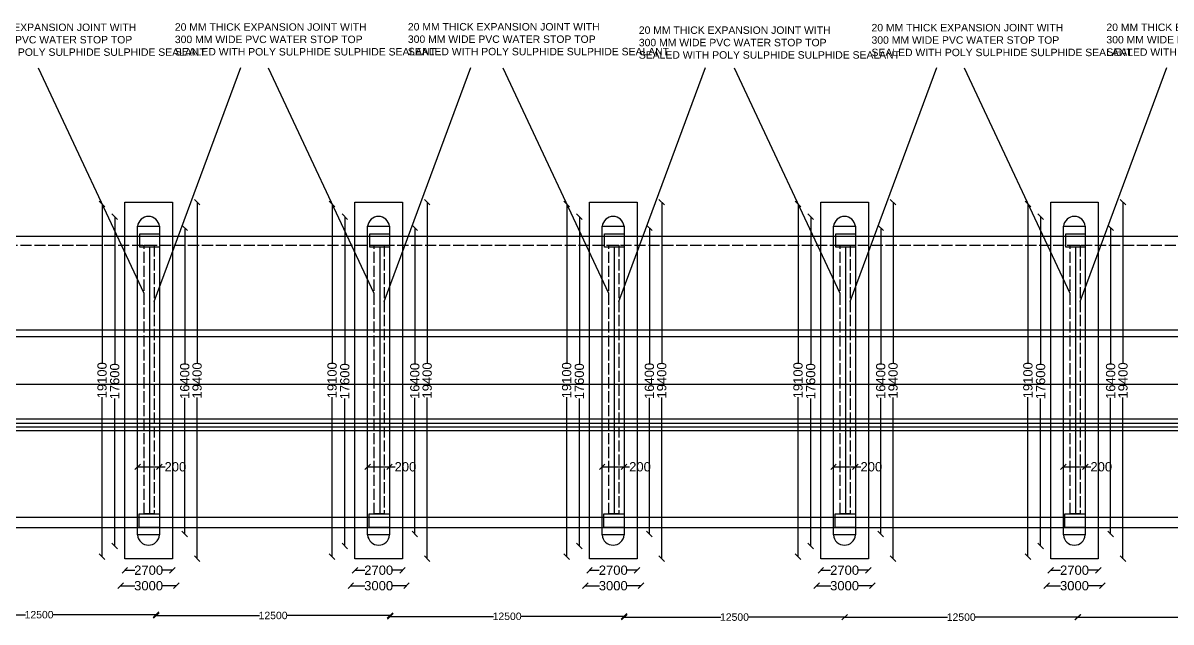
# Model space of a CAD drawing. Header units: millimetres. Extents: x -112454 to 301508, y -143387 to 43222.
# Drawn here: x 1578 to 63281, y -79546 to -47317 of the extents above; entities that cross this region are included whole.
import ezdxf

# ---------------------------------------------------------------- set-up
doc = ezdxf.new("R2010")
doc.units = ezdxf.units.MM
doc.header["$MEASUREMENT"] = 0
doc.linetypes.add('ACAD_ISO02W100', pattern=[15, 12, -3])
for name, color, linetype in [('DIMENSION', 7, 'Continuous'), ('DRAWING', 7, 'Continuous'), ('TEXT', 7, 'Continuous')]:
    doc.layers.add(name, color=color, linetype=linetype)
doc.styles.get("Standard").update_dxf_attribs({"font": 'arial.ttf', "height": 500})
doc.dimstyles.get("Standard").update_dxf_attribs({"dimtxt": 500, "dimasz": 300, "dimexe": 0.18, "dimexo": 0.0625, "dimgap": 0.09, "dimtad": 0, "dimdec": 0, "dimzin": 0, "dimdsep": 46, "dimtxsty": 'Standard', "dimblk": 'OBLIQUE', "dimcen": 0.09, "dimse1": 1, "dimse2": 1, "dimadec": 0, "dimazin": 0, "dimtfac": 1, "dimtdec": 0, "dimtofl": 0, "dimtmove": 0, "dimatfit": 3, "dimfxl": 0, "dimtolj": 1, "dimtzin": 0, "dimarcsym": 0})

# ---------------------------------------------------------------- blocks, each defined once
blk = doc.blocks.new('_Oblique')
at = {"color": 0, "linetype": 'ByBlock', "lineweight": -2}
blk.add_line((-0.5, -0.5), (0.5, 0.5), dxfattribs=at)
blk = doc.blocks.new('*D33')
at = {"layer": 'Defpoints', "color": 0, "transparency": 16777216}
for p in [(5830, -57055), (5835, -57055), (5734, -76023)]:
    blk.add_point(p, dxfattribs=at)
at = {"layer": 'DIMENSION', "color": 0, "lineweight": -2, "transparency": 16777216}
for p, q in [((5830, -57055), (5830, -65623)), ((5830, -76023), (5830, -67456))]:
    blk.add_line(p, q, dxfattribs=at)
at = {"layer": 'DIMENSION', "color": 0, "lineweight": -2, "transparency": 16777216, "xscale": 300, "yscale": 300, "zscale": 300}
for p, rotation in [((5830, -57055), 90), ((5830, -76023), 270)]:
    blk.add_blockref('_Oblique', p, dxfattribs=dict(at, rotation=rotation))
at = {"layer": 'DIMENSION', "color": 0, "transparency": 16777216, "insert": (5830, -66539), "char_height": 500, "attachment_point": 5, "rotation": 90}
blk.add_mtext('\\A1;19100', dxfattribs=at)
blk = doc.blocks.new('*D34')
at = {"layer": 'Defpoints', "color": 0, "transparency": 16777216}
for p in [(6511, -57739), (7054, -57739), (7054, -75452)]:
    blk.add_point(p, dxfattribs=at)
at = {"layer": 'DIMENSION', "color": 0, "lineweight": -2, "transparency": 16777216}
for p, q in [((6511, -57739), (6511, -65679)), ((6511, -75452), (6511, -67512))]:
    blk.add_line(p, q, dxfattribs=at)
at = {"layer": 'DIMENSION', "color": 0, "lineweight": -2, "transparency": 16777216, "xscale": 300, "yscale": 300, "zscale": 300}
for p, rotation in [((6511, -57739), 90), ((6511, -75452), 270)]:
    blk.add_blockref('_Oblique', p, dxfattribs=dict(at, rotation=rotation))
at = {"layer": 'DIMENSION', "color": 0, "transparency": 16777216, "insert": (6511, -66596), "char_height": 500, "attachment_point": 5, "rotation": 90}
blk.add_mtext('\\A1;17600', dxfattribs=at)
blk = doc.blocks.new('*D35')
at = {"layer": 'Defpoints', "color": 0, "transparency": 16777216}
for p in [(10095, -58341), (10095, -74809), (10275, -74809)]:
    blk.add_point(p, dxfattribs=at)
at = {"layer": 'DIMENSION', "color": 0, "lineweight": -2, "transparency": 16777216}
for p, q in [((10275, -58341), (10275, -65659)), ((10275, -74809), (10275, -67492))]:
    blk.add_line(p, q, dxfattribs=at)
at = {"layer": 'DIMENSION', "color": 0, "lineweight": -2, "transparency": 16777216, "xscale": 300, "yscale": 300, "zscale": 300}
for p, rotation in [((10275, -58341), 90), ((10275, -74809), 270)]:
    blk.add_blockref('_Oblique', p, dxfattribs=dict(at, rotation=rotation))
at = {"layer": 'DIMENSION', "color": 0, "transparency": 16777216, "insert": (10275, -66575), "char_height": 500, "attachment_point": 5, "rotation": 90}
blk.add_mtext('\\A1;16400', dxfattribs=at)
blk = doc.blocks.new('*D36')
at = {"layer": 'Defpoints', "color": 0, "transparency": 16777216}
for p in [(9612, -56960), (10939, -56960), (9612, -76140)]:
    blk.add_point(p, dxfattribs=at)
at = {"layer": 'DIMENSION', "color": 0, "lineweight": -2, "transparency": 16777216}
for p, q in [((10939, -56960), (10939, -65633)), ((10939, -76140), (10939, -67466))]:
    blk.add_line(p, q, dxfattribs=at)
at = {"layer": 'DIMENSION', "color": 0, "lineweight": -2, "transparency": 16777216, "xscale": 300, "yscale": 300, "zscale": 300}
for p, rotation in [((10939, -56960), 90), ((10939, -76140), 270)]:
    blk.add_blockref('_Oblique', p, dxfattribs=dict(at, rotation=rotation))
at = {"layer": 'DIMENSION', "color": 0, "transparency": 16777216, "insert": (10939, -66550), "char_height": 500, "attachment_point": 5, "rotation": 90}
blk.add_mtext('\\A1;19400', dxfattribs=at)
blk = doc.blocks.new('*D37')
at = {"layer": 'Defpoints', "color": 0, "transparency": 16777216}
for p in [(7054, -76140), (9612, -76140), (9612, -76759)]:
    blk.add_point(p, dxfattribs=at)
at = {"layer": 'DIMENSION', "color": 0, "lineweight": -2, "transparency": 16777216}
for p, q in [((7054, -76759), (7583, -76759)), ((9612, -76759), (9083, -76759))]:
    blk.add_line(p, q, dxfattribs=at)
at = {"layer": 'DIMENSION', "color": 0, "lineweight": -2, "transparency": 16777216, "xscale": 300, "yscale": 300, "zscale": 300, "rotation": 180}
blk.add_blockref('_Oblique', (7054, -76759), dxfattribs=at)
at = {"layer": 'DIMENSION', "color": 0, "lineweight": -2, "transparency": 16777216, "xscale": 300, "yscale": 300, "zscale": 300}
blk.add_blockref('_Oblique', (9612, -76759), dxfattribs=at)
at = {"layer": 'DIMENSION', "color": 0, "transparency": 16777216, "insert": (8333, -76759), "char_height": 500, "attachment_point": 5}
blk.add_mtext('\\A1;2700', dxfattribs=at)
blk = doc.blocks.new('*D32')
at = {"layer": 'Defpoints', "color": 0, "transparency": 16777216}
for p in [(6835, -77485), (6835, -77594), (9827, -77485)]:
    blk.add_point(p, dxfattribs=at)
at = {"layer": 'DIMENSION', "color": 0, "lineweight": -2, "transparency": 16777216}
for p, q in [((6835, -77594), (7585, -77594)), ((9827, -77594), (9077, -77594))]:
    blk.add_line(p, q, dxfattribs=at)
at = {"layer": 'DIMENSION', "color": 0, "lineweight": -2, "transparency": 16777216, "xscale": 300, "yscale": 300, "zscale": 300, "rotation": 180}
blk.add_blockref('_Oblique', (6835, -77594), dxfattribs=at)
at = {"layer": 'DIMENSION', "color": 0, "lineweight": -2, "transparency": 16777216, "xscale": 300, "yscale": 300, "zscale": 300}
blk.add_blockref('_Oblique', (9827, -77594), dxfattribs=at)
at = {"layer": 'DIMENSION', "color": 0, "transparency": 16777216, "insert": (8331, -77594), "char_height": 500, "attachment_point": 5}
blk.add_mtext('\\A1;3000', dxfattribs=at)
blk = doc.blocks.new('*D38')
at = {"layer": 'Defpoints', "color": 0, "transparency": 16777216}
for p in [(8914, -71196), (7738, -71750), (8914, -71750)]:
    blk.add_point(p, dxfattribs=at)
at = {"layer": 'DIMENSION', "color": 0, "lineweight": -2, "transparency": 16777216}
for p, q in [((7738, -71196), (8914, -71196)), ((8914, -71196), (9214, -71196))]:
    blk.add_line(p, q, dxfattribs=at)
at = {"layer": 'DIMENSION', "color": 0, "lineweight": -2, "transparency": 16777216, "xscale": 300, "yscale": 300, "zscale": 300, "rotation": 180}
blk.add_blockref('_Oblique', (7738, -71196), dxfattribs=at)
at = {"layer": 'DIMENSION', "color": 0, "lineweight": -2, "transparency": 16777216, "xscale": 300, "yscale": 300, "zscale": 300}
blk.add_blockref('_Oblique', (8914, -71196), dxfattribs=at)
at = {"layer": 'DIMENSION', "color": 0, "transparency": 16777216, "insert": (9770, -71196), "char_height": 500, "attachment_point": 5}
blk.add_mtext('\\A1;200', dxfattribs=at)
blk = doc.blocks.new('*D40')
at = {"layer": 'Defpoints', "color": 0, "transparency": 16777216}
for p in [(18194, -57055), (18199, -57055), (18098, -76023)]:
    blk.add_point(p, dxfattribs=at)
at = {"layer": 'DIMENSION', "color": 0, "lineweight": -2, "transparency": 16777216}
for p, q in [((18194, -57055), (18194, -65623)), ((18194, -76023), (18194, -67456))]:
    blk.add_line(p, q, dxfattribs=at)
at = {"layer": 'DIMENSION', "color": 0, "lineweight": -2, "transparency": 16777216, "xscale": 300, "yscale": 300, "zscale": 300}
for p, rotation in [((18194, -57055), 90), ((18194, -76023), 270)]:
    blk.add_blockref('_Oblique', p, dxfattribs=dict(at, rotation=rotation))
at = {"layer": 'DIMENSION', "color": 0, "transparency": 16777216, "insert": (18194, -66539), "char_height": 500, "attachment_point": 5, "rotation": 90}
blk.add_mtext('\\A1;19100', dxfattribs=at)
blk = doc.blocks.new('*D41')
at = {"layer": 'Defpoints', "color": 0, "transparency": 16777216}
for p in [(18876, -57739), (19418, -57739), (19418, -75452)]:
    blk.add_point(p, dxfattribs=at)
at = {"layer": 'DIMENSION', "color": 0, "lineweight": -2, "transparency": 16777216}
for p, q in [((18876, -57739), (18876, -65679)), ((18876, -75452), (18876, -67512))]:
    blk.add_line(p, q, dxfattribs=at)
at = {"layer": 'DIMENSION', "color": 0, "lineweight": -2, "transparency": 16777216, "xscale": 300, "yscale": 300, "zscale": 300}
for p, rotation in [((18876, -57739), 90), ((18876, -75452), 270)]:
    blk.add_blockref('_Oblique', p, dxfattribs=dict(at, rotation=rotation))
at = {"layer": 'DIMENSION', "color": 0, "transparency": 16777216, "insert": (18876, -66596), "char_height": 500, "attachment_point": 5, "rotation": 90}
blk.add_mtext('\\A1;17600', dxfattribs=at)
blk = doc.blocks.new('*D42')
at = {"layer": 'Defpoints', "color": 0, "transparency": 16777216}
for p in [(22460, -58341), (22460, -74809), (22639, -74809)]:
    blk.add_point(p, dxfattribs=at)
at = {"layer": 'DIMENSION', "color": 0, "lineweight": -2, "transparency": 16777216}
for p, q in [((22639, -58341), (22639, -65659)), ((22639, -74809), (22639, -67492))]:
    blk.add_line(p, q, dxfattribs=at)
at = {"layer": 'DIMENSION', "color": 0, "lineweight": -2, "transparency": 16777216, "xscale": 300, "yscale": 300, "zscale": 300}
for p, rotation in [((22639, -58341), 90), ((22639, -74809), 270)]:
    blk.add_blockref('_Oblique', p, dxfattribs=dict(at, rotation=rotation))
at = {"layer": 'DIMENSION', "color": 0, "transparency": 16777216, "insert": (22639, -66575), "char_height": 500, "attachment_point": 5, "rotation": 90}
blk.add_mtext('\\A1;16400', dxfattribs=at)
blk = doc.blocks.new('*D43')
at = {"layer": 'Defpoints', "color": 0, "transparency": 16777216}
for p in [(21976, -56960), (23303, -56960), (21976, -76140)]:
    blk.add_point(p, dxfattribs=at)
at = {"layer": 'DIMENSION', "color": 0, "lineweight": -2, "transparency": 16777216}
for p, q in [((23303, -56960), (23303, -65633)), ((23303, -76140), (23303, -67466))]:
    blk.add_line(p, q, dxfattribs=at)
at = {"layer": 'DIMENSION', "color": 0, "lineweight": -2, "transparency": 16777216, "xscale": 300, "yscale": 300, "zscale": 300}
for p, rotation in [((23303, -56960), 90), ((23303, -76140), 270)]:
    blk.add_blockref('_Oblique', p, dxfattribs=dict(at, rotation=rotation))
at = {"layer": 'DIMENSION', "color": 0, "transparency": 16777216, "insert": (23303, -66550), "char_height": 500, "attachment_point": 5, "rotation": 90}
blk.add_mtext('\\A1;19400', dxfattribs=at)
blk = doc.blocks.new('*D44')
at = {"layer": 'Defpoints', "color": 0, "transparency": 16777216}
for p in [(19418, -76140), (21976, -76140), (21976, -76759)]:
    blk.add_point(p, dxfattribs=at)
at = {"layer": 'DIMENSION', "color": 0, "lineweight": -2, "transparency": 16777216}
for p, q in [((19418, -76759), (19947, -76759)), ((21976, -76759), (21447, -76759))]:
    blk.add_line(p, q, dxfattribs=at)
at = {"layer": 'DIMENSION', "color": 0, "lineweight": -2, "transparency": 16777216, "xscale": 300, "yscale": 300, "zscale": 300, "rotation": 180}
blk.add_blockref('_Oblique', (19418, -76759), dxfattribs=at)
at = {"layer": 'DIMENSION', "color": 0, "lineweight": -2, "transparency": 16777216, "xscale": 300, "yscale": 300, "zscale": 300}
blk.add_blockref('_Oblique', (21976, -76759), dxfattribs=at)
at = {"layer": 'DIMENSION', "color": 0, "transparency": 16777216, "insert": (20697, -76759), "char_height": 500, "attachment_point": 5}
blk.add_mtext('\\A1;2700', dxfattribs=at)
blk = doc.blocks.new('*D39')
at = {"layer": 'Defpoints', "color": 0, "transparency": 16777216}
for p in [(19199, -77485), (19199, -77594), (22191, -77485)]:
    blk.add_point(p, dxfattribs=at)
at = {"layer": 'DIMENSION', "color": 0, "lineweight": -2, "transparency": 16777216}
for p, q in [((19199, -77594), (19949, -77594)), ((22191, -77594), (21441, -77594))]:
    blk.add_line(p, q, dxfattribs=at)
at = {"layer": 'DIMENSION', "color": 0, "lineweight": -2, "transparency": 16777216, "xscale": 300, "yscale": 300, "zscale": 300, "rotation": 180}
blk.add_blockref('_Oblique', (19199, -77594), dxfattribs=at)
at = {"layer": 'DIMENSION', "color": 0, "lineweight": -2, "transparency": 16777216, "xscale": 300, "yscale": 300, "zscale": 300}
blk.add_blockref('_Oblique', (22191, -77594), dxfattribs=at)
at = {"layer": 'DIMENSION', "color": 0, "transparency": 16777216, "insert": (20695, -77594), "char_height": 500, "attachment_point": 5}
blk.add_mtext('\\A1;3000', dxfattribs=at)
blk = doc.blocks.new('*D45')
at = {"layer": 'Defpoints', "color": 0, "transparency": 16777216}
for p in [(21278, -71196), (20102, -71750), (21278, -71750)]:
    blk.add_point(p, dxfattribs=at)
at = {"layer": 'DIMENSION', "color": 0, "lineweight": -2, "transparency": 16777216}
for p, q in [((20102, -71196), (21278, -71196)), ((21278, -71196), (21578, -71196))]:
    blk.add_line(p, q, dxfattribs=at)
at = {"layer": 'DIMENSION', "color": 0, "lineweight": -2, "transparency": 16777216, "xscale": 300, "yscale": 300, "zscale": 300, "rotation": 180}
blk.add_blockref('_Oblique', (20102, -71196), dxfattribs=at)
at = {"layer": 'DIMENSION', "color": 0, "lineweight": -2, "transparency": 16777216, "xscale": 300, "yscale": 300, "zscale": 300}
blk.add_blockref('_Oblique', (21278, -71196), dxfattribs=at)
at = {"layer": 'DIMENSION', "color": 0, "transparency": 16777216, "insert": (22134, -71196), "char_height": 500, "attachment_point": 5}
blk.add_mtext('\\A1;200', dxfattribs=at)
blk = doc.blocks.new('*D47')
at = {"layer": 'Defpoints', "color": 0, "transparency": 16777216}
for p in [(30801, -57055), (30806, -57055), (30705, -76023)]:
    blk.add_point(p, dxfattribs=at)
at = {"layer": 'DIMENSION', "color": 0, "lineweight": -2, "transparency": 16777216}
for p, q in [((30801, -57055), (30801, -65623)), ((30801, -76023), (30801, -67456))]:
    blk.add_line(p, q, dxfattribs=at)
at = {"layer": 'DIMENSION', "color": 0, "lineweight": -2, "transparency": 16777216, "xscale": 300, "yscale": 300, "zscale": 300}
for p, rotation in [((30801, -57055), 90), ((30801, -76023), 270)]:
    blk.add_blockref('_Oblique', p, dxfattribs=dict(at, rotation=rotation))
at = {"layer": 'DIMENSION', "color": 0, "transparency": 16777216, "insert": (30801, -66539), "char_height": 500, "attachment_point": 5, "rotation": 90}
blk.add_mtext('\\A1;19100', dxfattribs=at)
blk = doc.blocks.new('*D48')
at = {"layer": 'Defpoints', "color": 0, "transparency": 16777216}
for p in [(31483, -57739), (32025, -57739), (32025, -75452)]:
    blk.add_point(p, dxfattribs=at)
at = {"layer": 'DIMENSION', "color": 0, "lineweight": -2, "transparency": 16777216}
for p, q in [((31483, -57739), (31483, -65679)), ((31483, -75452), (31483, -67512))]:
    blk.add_line(p, q, dxfattribs=at)
at = {"layer": 'DIMENSION', "color": 0, "lineweight": -2, "transparency": 16777216, "xscale": 300, "yscale": 300, "zscale": 300}
for p, rotation in [((31483, -57739), 90), ((31483, -75452), 270)]:
    blk.add_blockref('_Oblique', p, dxfattribs=dict(at, rotation=rotation))
at = {"layer": 'DIMENSION', "color": 0, "transparency": 16777216, "insert": (31483, -66596), "char_height": 500, "attachment_point": 5, "rotation": 90}
blk.add_mtext('\\A1;17600', dxfattribs=at)
blk = doc.blocks.new('*D49')
at = {"layer": 'Defpoints', "color": 0, "transparency": 16777216}
for p in [(35067, -58341), (35067, -74809), (35247, -74809)]:
    blk.add_point(p, dxfattribs=at)
at = {"layer": 'DIMENSION', "color": 0, "lineweight": -2, "transparency": 16777216}
for p, q in [((35247, -58341), (35247, -65659)), ((35247, -74809), (35247, -67492))]:
    blk.add_line(p, q, dxfattribs=at)
at = {"layer": 'DIMENSION', "color": 0, "lineweight": -2, "transparency": 16777216, "xscale": 300, "yscale": 300, "zscale": 300}
for p, rotation in [((35247, -58341), 90), ((35247, -74809), 270)]:
    blk.add_blockref('_Oblique', p, dxfattribs=dict(at, rotation=rotation))
at = {"layer": 'DIMENSION', "color": 0, "transparency": 16777216, "insert": (35247, -66575), "char_height": 500, "attachment_point": 5, "rotation": 90}
blk.add_mtext('\\A1;16400', dxfattribs=at)
blk = doc.blocks.new('*D50')
at = {"layer": 'Defpoints', "color": 0, "transparency": 16777216}
for p in [(34583, -56960), (35910, -56960), (34583, -76140)]:
    blk.add_point(p, dxfattribs=at)
at = {"layer": 'DIMENSION', "color": 0, "lineweight": -2, "transparency": 16777216}
for p, q in [((35910, -56960), (35910, -65633)), ((35910, -76140), (35910, -67466))]:
    blk.add_line(p, q, dxfattribs=at)
at = {"layer": 'DIMENSION', "color": 0, "lineweight": -2, "transparency": 16777216, "xscale": 300, "yscale": 300, "zscale": 300}
for p, rotation in [((35910, -56960), 90), ((35910, -76140), 270)]:
    blk.add_blockref('_Oblique', p, dxfattribs=dict(at, rotation=rotation))
at = {"layer": 'DIMENSION', "color": 0, "transparency": 16777216, "insert": (35910, -66550), "char_height": 500, "attachment_point": 5, "rotation": 90}
blk.add_mtext('\\A1;19400', dxfattribs=at)
blk = doc.blocks.new('*D51')
at = {"layer": 'Defpoints', "color": 0, "transparency": 16777216}
for p in [(32025, -76140), (34583, -76140), (34583, -76759)]:
    blk.add_point(p, dxfattribs=at)
at = {"layer": 'DIMENSION', "color": 0, "lineweight": -2, "transparency": 16777216}
for p, q in [((32025, -76759), (32554, -76759)), ((34583, -76759), (34054, -76759))]:
    blk.add_line(p, q, dxfattribs=at)
at = {"layer": 'DIMENSION', "color": 0, "lineweight": -2, "transparency": 16777216, "xscale": 300, "yscale": 300, "zscale": 300, "rotation": 180}
blk.add_blockref('_Oblique', (32025, -76759), dxfattribs=at)
at = {"layer": 'DIMENSION', "color": 0, "lineweight": -2, "transparency": 16777216, "xscale": 300, "yscale": 300, "zscale": 300}
blk.add_blockref('_Oblique', (34583, -76759), dxfattribs=at)
at = {"layer": 'DIMENSION', "color": 0, "transparency": 16777216, "insert": (33304, -76759), "char_height": 500, "attachment_point": 5}
blk.add_mtext('\\A1;2700', dxfattribs=at)
blk = doc.blocks.new('*D46')
at = {"layer": 'Defpoints', "color": 0, "transparency": 16777216}
for p in [(31806, -77485), (31806, -77594), (34798, -77485)]:
    blk.add_point(p, dxfattribs=at)
at = {"layer": 'DIMENSION', "color": 0, "lineweight": -2, "transparency": 16777216}
for p, q in [((31806, -77594), (32556, -77594)), ((34798, -77594), (34048, -77594))]:
    blk.add_line(p, q, dxfattribs=at)
at = {"layer": 'DIMENSION', "color": 0, "lineweight": -2, "transparency": 16777216, "xscale": 300, "yscale": 300, "zscale": 300, "rotation": 180}
blk.add_blockref('_Oblique', (31806, -77594), dxfattribs=at)
at = {"layer": 'DIMENSION', "color": 0, "lineweight": -2, "transparency": 16777216, "xscale": 300, "yscale": 300, "zscale": 300}
blk.add_blockref('_Oblique', (34798, -77594), dxfattribs=at)
at = {"layer": 'DIMENSION', "color": 0, "transparency": 16777216, "insert": (33302, -77594), "char_height": 500, "attachment_point": 5}
blk.add_mtext('\\A1;3000', dxfattribs=at)
blk = doc.blocks.new('*D52')
at = {"layer": 'Defpoints', "color": 0, "transparency": 16777216}
for p in [(33885, -71196), (32709, -71750), (33885, -71750)]:
    blk.add_point(p, dxfattribs=at)
at = {"layer": 'DIMENSION', "color": 0, "lineweight": -2, "transparency": 16777216}
for p, q in [((32709, -71196), (33885, -71196)), ((33885, -71196), (34185, -71196))]:
    blk.add_line(p, q, dxfattribs=at)
at = {"layer": 'DIMENSION', "color": 0, "lineweight": -2, "transparency": 16777216, "xscale": 300, "yscale": 300, "zscale": 300, "rotation": 180}
blk.add_blockref('_Oblique', (32709, -71196), dxfattribs=at)
at = {"layer": 'DIMENSION', "color": 0, "lineweight": -2, "transparency": 16777216, "xscale": 300, "yscale": 300, "zscale": 300}
blk.add_blockref('_Oblique', (33885, -71196), dxfattribs=at)
at = {"layer": 'DIMENSION', "color": 0, "transparency": 16777216, "insert": (34741, -71196), "char_height": 500, "attachment_point": 5}
blk.add_mtext('\\A1;200', dxfattribs=at)
blk = doc.blocks.new('*D54')
at = {"layer": 'Defpoints', "color": 0, "transparency": 16777216}
for p in [(43234, -57055), (43239, -57055), (43138, -76023)]:
    blk.add_point(p, dxfattribs=at)
at = {"layer": 'DIMENSION', "color": 0, "lineweight": -2, "transparency": 16777216}
for p, q in [((43234, -57055), (43234, -65623)), ((43234, -76023), (43234, -67456))]:
    blk.add_line(p, q, dxfattribs=at)
at = {"layer": 'DIMENSION', "color": 0, "lineweight": -2, "transparency": 16777216, "xscale": 300, "yscale": 300, "zscale": 300}
for p, rotation in [((43234, -57055), 90), ((43234, -76023), 270)]:
    blk.add_blockref('_Oblique', p, dxfattribs=dict(at, rotation=rotation))
at = {"layer": 'DIMENSION', "color": 0, "transparency": 16777216, "insert": (43234, -66539), "char_height": 500, "attachment_point": 5, "rotation": 90}
blk.add_mtext('\\A1;19100', dxfattribs=at)
blk = doc.blocks.new('*D55')
at = {"layer": 'Defpoints', "color": 0, "transparency": 16777216}
for p in [(43915, -57739), (44458, -57739), (44458, -75452)]:
    blk.add_point(p, dxfattribs=at)
at = {"layer": 'DIMENSION', "color": 0, "lineweight": -2, "transparency": 16777216}
for p, q in [((43915, -57739), (43915, -65679)), ((43915, -75452), (43915, -67512))]:
    blk.add_line(p, q, dxfattribs=at)
at = {"layer": 'DIMENSION', "color": 0, "lineweight": -2, "transparency": 16777216, "xscale": 300, "yscale": 300, "zscale": 300}
for p, rotation in [((43915, -57739), 90), ((43915, -75452), 270)]:
    blk.add_blockref('_Oblique', p, dxfattribs=dict(at, rotation=rotation))
at = {"layer": 'DIMENSION', "color": 0, "transparency": 16777216, "insert": (43915, -66596), "char_height": 500, "attachment_point": 5, "rotation": 90}
blk.add_mtext('\\A1;17600', dxfattribs=at)
blk = doc.blocks.new('*D56')
at = {"layer": 'Defpoints', "color": 0, "transparency": 16777216}
for p in [(47499, -58341), (47499, -74809), (47679, -74809)]:
    blk.add_point(p, dxfattribs=at)
at = {"layer": 'DIMENSION', "color": 0, "lineweight": -2, "transparency": 16777216}
for p, q in [((47679, -58341), (47679, -65659)), ((47679, -74809), (47679, -67492))]:
    blk.add_line(p, q, dxfattribs=at)
at = {"layer": 'DIMENSION', "color": 0, "lineweight": -2, "transparency": 16777216, "xscale": 300, "yscale": 300, "zscale": 300}
for p, rotation in [((47679, -58341), 90), ((47679, -74809), 270)]:
    blk.add_blockref('_Oblique', p, dxfattribs=dict(at, rotation=rotation))
at = {"layer": 'DIMENSION', "color": 0, "transparency": 16777216, "insert": (47679, -66575), "char_height": 500, "attachment_point": 5, "rotation": 90}
blk.add_mtext('\\A1;16400', dxfattribs=at)
blk = doc.blocks.new('*D57')
at = {"layer": 'Defpoints', "color": 0, "transparency": 16777216}
for p in [(47016, -56960), (48343, -56960), (47016, -76140)]:
    blk.add_point(p, dxfattribs=at)
at = {"layer": 'DIMENSION', "color": 0, "lineweight": -2, "transparency": 16777216}
for p, q in [((48343, -56960), (48343, -65633)), ((48343, -76140), (48343, -67466))]:
    blk.add_line(p, q, dxfattribs=at)
at = {"layer": 'DIMENSION', "color": 0, "lineweight": -2, "transparency": 16777216, "xscale": 300, "yscale": 300, "zscale": 300}
for p, rotation in [((48343, -56960), 90), ((48343, -76140), 270)]:
    blk.add_blockref('_Oblique', p, dxfattribs=dict(at, rotation=rotation))
at = {"layer": 'DIMENSION', "color": 0, "transparency": 16777216, "insert": (48343, -66550), "char_height": 500, "attachment_point": 5, "rotation": 90}
blk.add_mtext('\\A1;19400', dxfattribs=at)
blk = doc.blocks.new('*D58')
at = {"layer": 'Defpoints', "color": 0, "transparency": 16777216}
for p in [(44458, -76140), (47016, -76140), (47016, -76759)]:
    blk.add_point(p, dxfattribs=at)
at = {"layer": 'DIMENSION', "color": 0, "lineweight": -2, "transparency": 16777216}
for p, q in [((44458, -76759), (44987, -76759)), ((47016, -76759), (46487, -76759))]:
    blk.add_line(p, q, dxfattribs=at)
at = {"layer": 'DIMENSION', "color": 0, "lineweight": -2, "transparency": 16777216, "xscale": 300, "yscale": 300, "zscale": 300, "rotation": 180}
blk.add_blockref('_Oblique', (44458, -76759), dxfattribs=at)
at = {"layer": 'DIMENSION', "color": 0, "lineweight": -2, "transparency": 16777216, "xscale": 300, "yscale": 300, "zscale": 300}
blk.add_blockref('_Oblique', (47016, -76759), dxfattribs=at)
at = {"layer": 'DIMENSION', "color": 0, "transparency": 16777216, "insert": (45737, -76759), "char_height": 500, "attachment_point": 5}
blk.add_mtext('\\A1;2700', dxfattribs=at)
blk = doc.blocks.new('*D53')
at = {"layer": 'Defpoints', "color": 0, "transparency": 16777216}
for p in [(44239, -77485), (44239, -77594), (47231, -77485)]:
    blk.add_point(p, dxfattribs=at)
at = {"layer": 'DIMENSION', "color": 0, "lineweight": -2, "transparency": 16777216}
for p, q in [((44239, -77594), (44989, -77594)), ((47231, -77594), (46481, -77594))]:
    blk.add_line(p, q, dxfattribs=at)
at = {"layer": 'DIMENSION', "color": 0, "lineweight": -2, "transparency": 16777216, "xscale": 300, "yscale": 300, "zscale": 300, "rotation": 180}
blk.add_blockref('_Oblique', (44239, -77594), dxfattribs=at)
at = {"layer": 'DIMENSION', "color": 0, "lineweight": -2, "transparency": 16777216, "xscale": 300, "yscale": 300, "zscale": 300}
blk.add_blockref('_Oblique', (47231, -77594), dxfattribs=at)
at = {"layer": 'DIMENSION', "color": 0, "transparency": 16777216, "insert": (45735, -77594), "char_height": 500, "attachment_point": 5}
blk.add_mtext('\\A1;3000', dxfattribs=at)
blk = doc.blocks.new('*D59')
at = {"layer": 'Defpoints', "color": 0, "transparency": 16777216}
for p in [(46318, -71196), (45142, -71750), (46318, -71750)]:
    blk.add_point(p, dxfattribs=at)
at = {"layer": 'DIMENSION', "color": 0, "lineweight": -2, "transparency": 16777216}
for p, q in [((45142, -71196), (46318, -71196)), ((46318, -71196), (46618, -71196))]:
    blk.add_line(p, q, dxfattribs=at)
at = {"layer": 'DIMENSION', "color": 0, "lineweight": -2, "transparency": 16777216, "xscale": 300, "yscale": 300, "zscale": 300, "rotation": 180}
blk.add_blockref('_Oblique', (45142, -71196), dxfattribs=at)
at = {"layer": 'DIMENSION', "color": 0, "lineweight": -2, "transparency": 16777216, "xscale": 300, "yscale": 300, "zscale": 300}
blk.add_blockref('_Oblique', (46318, -71196), dxfattribs=at)
at = {"layer": 'DIMENSION', "color": 0, "transparency": 16777216, "insert": (47174, -71196), "char_height": 500, "attachment_point": 5}
blk.add_mtext('\\A1;200', dxfattribs=at)
blk = doc.blocks.new('*D61')
at = {"layer": 'Defpoints', "color": 0, "transparency": 16777216}
for p in [(55590, -57055), (55595, -57055), (55494, -76023)]:
    blk.add_point(p, dxfattribs=at)
at = {"layer": 'DIMENSION', "color": 0, "lineweight": -2, "transparency": 16777216}
for p, q in [((55590, -57055), (55590, -65623)), ((55590, -76023), (55590, -67456))]:
    blk.add_line(p, q, dxfattribs=at)
at = {"layer": 'DIMENSION', "color": 0, "lineweight": -2, "transparency": 16777216, "xscale": 300, "yscale": 300, "zscale": 300}
for p, rotation in [((55590, -57055), 90), ((55590, -76023), 270)]:
    blk.add_blockref('_Oblique', p, dxfattribs=dict(at, rotation=rotation))
at = {"layer": 'DIMENSION', "color": 0, "transparency": 16777216, "insert": (55590, -66539), "char_height": 500, "attachment_point": 5, "rotation": 90}
blk.add_mtext('\\A1;19100', dxfattribs=at)
blk = doc.blocks.new('*D62')
at = {"layer": 'Defpoints', "color": 0, "transparency": 16777216}
for p in [(56272, -57739), (56815, -57739), (56815, -75452)]:
    blk.add_point(p, dxfattribs=at)
at = {"layer": 'DIMENSION', "color": 0, "lineweight": -2, "transparency": 16777216}
for p, q in [((56272, -57739), (56272, -65679)), ((56272, -75452), (56272, -67512))]:
    blk.add_line(p, q, dxfattribs=at)
at = {"layer": 'DIMENSION', "color": 0, "lineweight": -2, "transparency": 16777216, "xscale": 300, "yscale": 300, "zscale": 300}
for p, rotation in [((56272, -57739), 90), ((56272, -75452), 270)]:
    blk.add_blockref('_Oblique', p, dxfattribs=dict(at, rotation=rotation))
at = {"layer": 'DIMENSION', "color": 0, "transparency": 16777216, "insert": (56272, -66596), "char_height": 500, "attachment_point": 5, "rotation": 90}
blk.add_mtext('\\A1;17600', dxfattribs=at)
blk = doc.blocks.new('*D63')
at = {"layer": 'Defpoints', "color": 0, "transparency": 16777216}
for p in [(59856, -58341), (59856, -74809), (60036, -74809)]:
    blk.add_point(p, dxfattribs=at)
at = {"layer": 'DIMENSION', "color": 0, "lineweight": -2, "transparency": 16777216}
for p, q in [((60036, -58341), (60036, -65659)), ((60036, -74809), (60036, -67492))]:
    blk.add_line(p, q, dxfattribs=at)
at = {"layer": 'DIMENSION', "color": 0, "lineweight": -2, "transparency": 16777216, "xscale": 300, "yscale": 300, "zscale": 300}
for p, rotation in [((60036, -58341), 90), ((60036, -74809), 270)]:
    blk.add_blockref('_Oblique', p, dxfattribs=dict(at, rotation=rotation))
at = {"layer": 'DIMENSION', "color": 0, "transparency": 16777216, "insert": (60036, -66575), "char_height": 500, "attachment_point": 5, "rotation": 90}
blk.add_mtext('\\A1;16400', dxfattribs=at)
blk = doc.blocks.new('*D64')
at = {"layer": 'Defpoints', "color": 0, "transparency": 16777216}
for p in [(59372, -56960), (60699, -56960), (59372, -76140)]:
    blk.add_point(p, dxfattribs=at)
at = {"layer": 'DIMENSION', "color": 0, "lineweight": -2, "transparency": 16777216}
for p, q in [((60699, -56960), (60699, -65633)), ((60699, -76140), (60699, -67466))]:
    blk.add_line(p, q, dxfattribs=at)
at = {"layer": 'DIMENSION', "color": 0, "lineweight": -2, "transparency": 16777216, "xscale": 300, "yscale": 300, "zscale": 300}
for p, rotation in [((60699, -56960), 90), ((60699, -76140), 270)]:
    blk.add_blockref('_Oblique', p, dxfattribs=dict(at, rotation=rotation))
at = {"layer": 'DIMENSION', "color": 0, "transparency": 16777216, "insert": (60699, -66550), "char_height": 500, "attachment_point": 5, "rotation": 90}
blk.add_mtext('\\A1;19400', dxfattribs=at)
blk = doc.blocks.new('*D65')
at = {"layer": 'Defpoints', "color": 0, "transparency": 16777216}
for p in [(56815, -76140), (59372, -76140), (59372, -76759)]:
    blk.add_point(p, dxfattribs=at)
at = {"layer": 'DIMENSION', "color": 0, "lineweight": -2, "transparency": 16777216}
for p, q in [((56815, -76759), (57343, -76759)), ((59372, -76759), (58843, -76759))]:
    blk.add_line(p, q, dxfattribs=at)
at = {"layer": 'DIMENSION', "color": 0, "lineweight": -2, "transparency": 16777216, "xscale": 300, "yscale": 300, "zscale": 300, "rotation": 180}
blk.add_blockref('_Oblique', (56815, -76759), dxfattribs=at)
at = {"layer": 'DIMENSION', "color": 0, "lineweight": -2, "transparency": 16777216, "xscale": 300, "yscale": 300, "zscale": 300}
blk.add_blockref('_Oblique', (59372, -76759), dxfattribs=at)
at = {"layer": 'DIMENSION', "color": 0, "transparency": 16777216, "insert": (58093, -76759), "char_height": 500, "attachment_point": 5}
blk.add_mtext('\\A1;2700', dxfattribs=at)
blk = doc.blocks.new('*D60')
at = {"layer": 'Defpoints', "color": 0, "transparency": 16777216}
for p in [(56596, -77485), (56596, -77594), (59587, -77485)]:
    blk.add_point(p, dxfattribs=at)
at = {"layer": 'DIMENSION', "color": 0, "lineweight": -2, "transparency": 16777216}
for p, q in [((56596, -77594), (57346, -77594)), ((59587, -77594), (58837, -77594))]:
    blk.add_line(p, q, dxfattribs=at)
at = {"layer": 'DIMENSION', "color": 0, "lineweight": -2, "transparency": 16777216, "xscale": 300, "yscale": 300, "zscale": 300, "rotation": 180}
blk.add_blockref('_Oblique', (56596, -77594), dxfattribs=at)
at = {"layer": 'DIMENSION', "color": 0, "lineweight": -2, "transparency": 16777216, "xscale": 300, "yscale": 300, "zscale": 300}
blk.add_blockref('_Oblique', (59587, -77594), dxfattribs=at)
at = {"layer": 'DIMENSION', "color": 0, "transparency": 16777216, "insert": (58091, -77594), "char_height": 500, "attachment_point": 5}
blk.add_mtext('\\A1;3000', dxfattribs=at)
blk = doc.blocks.new('*D66')
at = {"layer": 'Defpoints', "color": 0, "transparency": 16777216}
for p in [(58674, -71196), (57498, -71750), (58674, -71750)]:
    blk.add_point(p, dxfattribs=at)
at = {"layer": 'DIMENSION', "color": 0, "lineweight": -2, "transparency": 16777216}
for p, q in [((57498, -71196), (58674, -71196)), ((58674, -71196), (58974, -71196))]:
    blk.add_line(p, q, dxfattribs=at)
at = {"layer": 'DIMENSION', "color": 0, "lineweight": -2, "transparency": 16777216, "xscale": 300, "yscale": 300, "zscale": 300, "rotation": 180}
blk.add_blockref('_Oblique', (57498, -71196), dxfattribs=at)
at = {"layer": 'DIMENSION', "color": 0, "lineweight": -2, "transparency": 16777216, "xscale": 300, "yscale": 300, "zscale": 300}
blk.add_blockref('_Oblique', (58674, -71196), dxfattribs=at)
at = {"layer": 'DIMENSION', "color": 0, "transparency": 16777216, "insert": (59530, -71196), "char_height": 500, "attachment_point": 5}
blk.add_mtext('\\A1;200', dxfattribs=at)
blk = doc.blocks.new('*D292')
at = {"layer": 'Defpoints', "color": 0, "transparency": 16777216}
for p in [(-3832, -79150), (8722, -79150), (8722, -79150)]:
    blk.add_point(p, dxfattribs=at)
at = {"layer": 'DIMENSION', "color": 0, "lineweight": -2, "transparency": 16777216}
for p, q in [((-3832, -79150), (1712, -79150)), ((8722, -79150), (3178, -79150))]:
    blk.add_line(p, q, dxfattribs=at)
at = {"layer": 'DIMENSION', "color": 0, "lineweight": -2, "transparency": 16777216, "xscale": 300, "yscale": 300, "zscale": 300, "rotation": 180}
blk.add_blockref('_Oblique', (-3832, -79150), dxfattribs=at)
at = {"layer": 'DIMENSION', "color": 0, "lineweight": -2, "transparency": 16777216, "xscale": 300, "yscale": 300, "zscale": 300}
blk.add_blockref('_Oblique', (8722, -79150), dxfattribs=at)
at = {"layer": 'DIMENSION', "color": 0, "transparency": 16777216, "insert": (2445, -79150), "char_height": 400, "attachment_point": 5}
blk.add_mtext('\\A1;12500', dxfattribs=at)
blk = doc.blocks.new('*D293')
at = {"layer": 'Defpoints', "color": 0, "transparency": 16777216}
for p in [(8744, -79194), (21299, -79194), (21299, -79194)]:
    blk.add_point(p, dxfattribs=at)
at = {"layer": 'DIMENSION', "color": 0, "lineweight": -2, "transparency": 16777216}
for p, q in [((8744, -79194), (14288, -79194)), ((21299, -79194), (15755, -79194))]:
    blk.add_line(p, q, dxfattribs=at)
at = {"layer": 'DIMENSION', "color": 0, "lineweight": -2, "transparency": 16777216, "xscale": 300, "yscale": 300, "zscale": 300, "rotation": 180}
blk.add_blockref('_Oblique', (8744, -79194), dxfattribs=at)
at = {"layer": 'DIMENSION', "color": 0, "lineweight": -2, "transparency": 16777216, "xscale": 300, "yscale": 300, "zscale": 300}
blk.add_blockref('_Oblique', (21299, -79194), dxfattribs=at)
at = {"layer": 'DIMENSION', "color": 0, "transparency": 16777216, "insert": (15021, -79194), "char_height": 400, "attachment_point": 5}
blk.add_mtext('\\A1;12500', dxfattribs=at)
blk = doc.blocks.new('*D294')
at = {"layer": 'Defpoints', "color": 0, "transparency": 16777216}
for p in [(21320, -79238), (33875, -79238), (33875, -79238)]:
    blk.add_point(p, dxfattribs=at)
at = {"layer": 'DIMENSION', "color": 0, "lineweight": -2, "transparency": 16777216}
for p, q in [((21320, -79238), (26864, -79238)), ((33875, -79238), (28331, -79238))]:
    blk.add_line(p, q, dxfattribs=at)
at = {"layer": 'DIMENSION', "color": 0, "lineweight": -2, "transparency": 16777216, "xscale": 300, "yscale": 300, "zscale": 300, "rotation": 180}
blk.add_blockref('_Oblique', (21320, -79238), dxfattribs=at)
at = {"layer": 'DIMENSION', "color": 0, "lineweight": -2, "transparency": 16777216, "xscale": 300, "yscale": 300, "zscale": 300}
blk.add_blockref('_Oblique', (33875, -79238), dxfattribs=at)
at = {"layer": 'DIMENSION', "color": 0, "transparency": 16777216, "insert": (27598, -79238), "char_height": 400, "attachment_point": 5}
blk.add_mtext('\\A1;12500', dxfattribs=at)
blk = doc.blocks.new('*D295')
at = {"layer": 'Defpoints', "color": 0, "transparency": 16777216}
for p in [(33897, -79281), (45741, -79281), (45741, -79281)]:
    blk.add_point(p, dxfattribs=at)
at = {"layer": 'DIMENSION', "color": 0, "lineweight": -2, "transparency": 16777216}
for p, q in [((33897, -79281), (39086, -79281)), ((45741, -79281), (40552, -79281))]:
    blk.add_line(p, q, dxfattribs=at)
at = {"layer": 'DIMENSION', "color": 0, "lineweight": -2, "transparency": 16777216, "xscale": 300, "yscale": 300, "zscale": 300, "rotation": 180}
blk.add_blockref('_Oblique', (33897, -79281), dxfattribs=at)
at = {"layer": 'DIMENSION', "color": 0, "lineweight": -2, "transparency": 16777216, "xscale": 300, "yscale": 300, "zscale": 300}
blk.add_blockref('_Oblique', (45741, -79281), dxfattribs=at)
at = {"layer": 'DIMENSION', "color": 0, "transparency": 16777216, "insert": (39819, -79281), "char_height": 400, "attachment_point": 5}
blk.add_mtext('\\A1;12500', dxfattribs=at)
blk = doc.blocks.new('*D296')
at = {"layer": 'Defpoints', "color": 0, "transparency": 16777216}
for p in [(45747, -79283), (58263, -79240), (58263, -79283)]:
    blk.add_point(p, dxfattribs=at)
at = {"layer": 'DIMENSION', "color": 0, "lineweight": -2, "transparency": 16777216}
for p, q in [((45747, -79283), (51272, -79283)), ((58263, -79283), (52738, -79283))]:
    blk.add_line(p, q, dxfattribs=at)
at = {"layer": 'DIMENSION', "color": 0, "lineweight": -2, "transparency": 16777216, "xscale": 300, "yscale": 300, "zscale": 300, "rotation": 180}
blk.add_blockref('_Oblique', (45747, -79283), dxfattribs=at)
at = {"layer": 'DIMENSION', "color": 0, "lineweight": -2, "transparency": 16777216, "xscale": 300, "yscale": 300, "zscale": 300}
blk.add_blockref('_Oblique', (58263, -79283), dxfattribs=at)
at = {"layer": 'DIMENSION', "color": 0, "transparency": 16777216, "insert": (52005, -79283), "char_height": 400, "attachment_point": 5}
blk.add_mtext('\\A1;12500', dxfattribs=at)
blk = doc.blocks.new('*D297')
at = {"layer": 'Defpoints', "color": 0, "transparency": 16777216}
for p in [(58285, -79283), (70839, -79283), (70839, -79283)]:
    blk.add_point(p, dxfattribs=at)
at = {"layer": 'DIMENSION', "color": 0, "lineweight": -2, "transparency": 16777216}
for p, q in [((58285, -79283), (63829, -79283)), ((70839, -79283), (65295, -79283))]:
    blk.add_line(p, q, dxfattribs=at)
at = {"layer": 'DIMENSION', "color": 0, "lineweight": -2, "transparency": 16777216, "xscale": 300, "yscale": 300, "zscale": 300, "rotation": 180}
blk.add_blockref('_Oblique', (58285, -79283), dxfattribs=at)
at = {"layer": 'DIMENSION', "color": 0, "lineweight": -2, "transparency": 16777216, "xscale": 300, "yscale": 300, "zscale": 300}
blk.add_blockref('_Oblique', (70839, -79283), dxfattribs=at)
at = {"layer": 'DIMENSION', "color": 0, "transparency": 16777216, "insert": (64562, -79283), "char_height": 400, "attachment_point": 5}
blk.add_mtext('\\A1;12500', dxfattribs=at)

msp = doc.modelspace()

# ---------------------------------------------------------------- linework, layer by layer
at = {"layer": 'DRAWING'}
for points in [[(8091.1, -61872.1), (2416.5, -49757.1)], [(8632.5, -62293.5), (13292.2, -49705.1)], [(20455.3, -61872.1), (14780.7, -49757.1)], [(20996.7, -62293.5), (25656.4, -49705.1)], [(33062.4, -61872.1), (27387.8, -49757.1)], [(33603.8, -62293.5), (38263.5, -49705.1)], [(45495.1, -61872.1), (39820.5, -49757.1)], [(46036.5, -62293.5), (50696.2, -49705.1)], [(57851.5, -61872.1), (52176.9, -49757.1)], [(58392.9, -62293.5), (63052.6, -49705.1)], [(-104308, -58789.6), (270714.6, -58789.6)], [(-78579.7, -63829.3), (237279.7, -63829.3), (237421.9, -63829.3), (237421.9, -58789.6)], [(8385.1, -59387.3), (8385.1, -73727.8)], [(20749.3, -59387.3), (20749.3, -73727.8)], [(33356.4, -59387.3), (33356.4, -73727.8)], [(45789.1, -59387.3), (45789.1, -73727.8)], [(58145.5, -59387.3), (58145.5, -73727.8)], [(-79855.9, -64176.2), (246326.7, -64176.2)], [(-107459.8, -66743), (276257.1, -66743)], [(-78641.1, -68838.7), (-70532.7, -68838.7), (237300.7, -68838.7), (237569.4, -69240.3), (237569.4, -74451.9)], [(-71162.9, -77517), (-71162.9, -69058.8), (-70751, -68618.5), (-65997.3, -68618.5), (-3090, -68618.5), (44288.3, -68618.5), (165568.1, -68618.5), (235261.7, -68618.5), (237461.9, -68618.5), (237825.4, -68970.2), (237825.4, -74485.9), (237825.4, -74437.1)], [(237323.2, -74451.9), (237323.2, -69368.6), (236994.5, -69062), (-70392.6, -69062), (-70670.8, -69238.3), (-70670.8, -74451.6)], [(-79855.9, -69237.5), (246326.7, -69237.5)], [(-104308, -73905.9), (270714.6, -73905.9)], [(-104308, -74452), (270714.6, -74452)]]:
    msp.add_lwpolyline(points, dxfattribs=at)
for points in [[(9611.8, -76139.5), (7054.2, -76139.5), (7054.2, -56959.6), (9611.8, -56959.6)], [(21976, -76139.5), (19418.4, -76139.5), (19418.4, -56959.6), (21976, -56959.6)], [(34583.1, -76139.5), (32025.5, -76139.5), (32025.5, -56959.6), (34583.1, -56959.6)], [(47015.8, -76139.5), (44458.2, -76139.5), (44458.2, -56959.6), (47015.8, -56959.6)], [(59372.2, -76139.5), (56814.6, -76139.5), (56814.6, -56959.6), (59372.2, -56959.6)], [(8914, -74860.2), (7737.5, -74860.2), (7737.5, -58252.1), (8914, -58252.1)], [(21278.2, -74860.2), (20101.7, -74860.2), (20101.7, -58252.1), (21278.2, -58252.1)], [(33885.3, -74860.2), (32708.8, -74860.2), (32708.8, -58252.1), (33885.3, -58252.1)], [(46318, -74860.2), (45141.5, -74860.2), (45141.5, -58252.1), (46318, -58252.1)], [(58674.4, -74860.2), (57497.9, -74860.2), (57497.9, -58252.1), (58674.4, -58252.1)], [(7864, -58657.8), (8914, -58657.8), (8914, -59387.3), (7864, -59387.3)], [(20228.2, -58657.8), (21278.2, -58657.8), (21278.2, -59387.3), (20228.2, -59387.3)], [(32835.3, -58657.8), (33885.3, -58657.8), (33885.3, -59387.3), (32835.3, -59387.3)], [(45268, -58657.8), (46318, -58657.8), (46318, -59387.3), (45268, -59387.3)], [(57624.4, -58657.8), (58674.4, -58657.8), (58674.4, -59387.3), (57624.4, -59387.3)], [(7819, -73726.5), (8914, -73726.5), (8914, -74452), (7819, -74452)], [(20183.2, -73726.5), (21278.2, -73726.5), (21278.2, -74452), (20183.2, -74452)], [(32790.3, -73726.5), (33885.3, -73726.5), (33885.3, -74452), (32790.3, -74452)], [(45223, -73726.5), (46318, -73726.5), (46318, -74452), (45223, -74452)], [(57579.4, -73726.5), (58674.4, -73726.5), (58674.4, -74452), (57579.4, -74452)]]:
    msp.add_lwpolyline(points, close=True, dxfattribs=at)
at = {"layer": 'DRAWING', "linetype": 'ACAD_ISO02W100', "ltscale": 50}
msp.add_lwpolyline([(-104308, -59276.5), (270714.6, -59276.5)], dxfattribs=at)
for points in [[(8632.5, -73726.5), (8091.1, -73726.5), (8091.1, -59276.5), (8632.5, -59276.5)], [(20996.7, -73726.5), (20455.3, -73726.5), (20455.3, -59276.5), (20996.7, -59276.5)], [(33603.8, -73726.5), (33062.4, -73726.5), (33062.4, -59276.5), (33603.8, -59276.5)], [(46036.5, -73726.5), (45495.1, -73726.5), (45495.1, -59276.5), (46036.5, -59276.5)], [(58392.9, -73726.5), (57851.5, -73726.5), (57851.5, -59276.5), (58392.9, -59276.5)]]:
    msp.add_lwpolyline(points, close=True, dxfattribs=at)
at = {"layer": 'DRAWING'}
for centre, radius, start, end in [((8325.8, -58319.8), 592.1, 6.568916, 173.431084), ((20689.9, -58319.8), 592.1, 6.568916, 173.431084), ((33297, -58319.8), 592.1, 6.568916, 173.431084), ((45729.8, -58319.8), 592.1, 6.568916, 173.431084), ((58086.1, -58319.8), 592.1, 6.568916, 173.431084), ((8325.8, -74818.9), 589.7, 184.018408, 355.981592), ((20689.9, -74818.9), 589.7, 184.018408, 355.981592), ((33297, -74818.9), 589.7, 184.018408, 355.981592), ((45729.8, -74818.9), 589.7, 184.018408, 355.981592), ((58086.1, -74818.9), 589.7, 184.018408, 355.981592)]:
    msp.add_arc(centre, radius, start, end, dxfattribs=at)

# ---------------------------------------------------------------- texts
at = {"layer": 'TEXT', "char_height": 400, "width": 13559.524, "attachment_point": 1}
for insert in [(-2636, -47351.5), (9742, -47334.1), (22266.1, -47322.6), (34678.5, -47504.2), (47183.4, -47369.6), (59807.7, -47350.8)]:
    msp.add_mtext('20 MM THICK EXPANSION JOINT WITH\\P300 MM WIDE PVC WATER STOP TOP\\PSEALED WITH POLY SULPHIDE SULPHIDE SEALANT', dxfattribs=dict(at, insert=insert))

# ---------------------------------------------------------------- dimensions: what is measured, and where the dimension line sits
at = {"layer": 'DIMENSION'}
for base, p1, p2, text, picture, middle in [((5829.6, -57054.9), (5734, -76023.3), (5834.8, -57054.9), '19100', '*D33', (5829.6, -66539.1)), ((10938.9, -56959.6), (9611.8, -76139.5), (9611.8, -56959.6), '19400', '*D36', (10938.9, -66549.5)), ((18193.7, -57054.9), (18098.2, -76023.3), (18199, -57054.9), '19100', '*D40', (18193.7, -66539.1)), ((23303, -56959.6), (21976, -76139.5), (21976, -56959.6), '19400', '*D43', (23303, -66549.5)), ((30800.8, -57054.9), (30705.3, -76023.3), (30806.1, -57054.9), '19100', '*D47', (30800.8, -66539.1)), ((35910.1, -56959.6), (34583.1, -76139.5), (34583.1, -56959.6), '19400', '*D50', (35910.1, -66549.5)), ((43233.6, -57054.9), (43138, -76023.3), (43238.8, -57054.9), '19100', '*D54', (43233.6, -66539.1)), ((48342.9, -56959.6), (47015.8, -76139.5), (47015.8, -56959.6), '19400', '*D57', (48342.9, -66549.5)), ((55590, -57054.9), (55494.4, -76023.3), (55595.2, -57054.9), '19100', '*D61', (55590, -66539.1)), ((60699.2, -56959.6), (59372.2, -76139.5), (59372.2, -56959.6), '19400', '*D64', (60699.2, -66549.5)), ((6511.4, -57738.9), (7054.2, -75452.3), (7054.2, -57738.9), '17600', '*D34', (6511.4, -66595.6)), ((18875.5, -57738.9), (19418.4, -75452.3), (19418.4, -57738.9), '17600', '*D41', (18875.5, -66595.6)), ((31482.6, -57738.9), (32025.5, -75452.3), (32025.5, -57738.9), '17600', '*D48', (31482.6, -66595.6)), ((43915.4, -57738.9), (44458.2, -75452.3), (44458.2, -57738.9), '17600', '*D55', (43915.4, -66595.6)), ((56271.7, -57738.9), (56814.6, -75452.3), (56814.6, -57738.9), '17600', '*D62', (56271.7, -66595.6)), ((10275.3, -74809.1), (10095.5, -58341.2), (10095.5, -74809.1), '16400', '*D35', (10275.3, -66575.1)), ((22639.4, -74809.1), (22459.7, -58341.2), (22459.7, -74809.1), '16400', '*D42', (22639.4, -66575.1)), ((35246.5, -74809.1), (35066.7, -58341.2), (35066.7, -74809.1), '16400', '*D49', (35246.5, -66575.1)), ((47679.2, -74809.1), (47499.5, -58341.2), (47499.5, -74809.1), '16400', '*D56', (47679.2, -66575.1)), ((60035.6, -74809.1), (59855.9, -58341.2), (59855.9, -74809.1), '16400', '*D63', (60035.6, -66575.1))]:
    dim = msp.add_linear_dim(base=base, p1=p1, p2=p2, angle=90, text=text, dimstyle='Standard', dxfattribs=at)
    dim.commit()
    dim.dimension.update_dxf_attribs({"geometry": picture, "text_midpoint": middle})
for base, p1, p2, picture, middle in [((8914, -71195.6), (7737.5, -71749.6), (8914, -71749.6), '*D38', (9769.9, -71195.6)), ((21278.2, -71195.6), (20101.7, -71749.6), (21278.2, -71749.6), '*D45', (22134, -71195.6)), ((33885.3, -71195.6), (32708.8, -71749.6), (33885.3, -71749.6), '*D52', (34741.1, -71195.6)), ((46318, -71195.6), (45141.5, -71749.6), (46318, -71749.6), '*D59', (47173.9, -71195.6)), ((58674.4, -71195.6), (57497.9, -71749.6), (58674.4, -71749.6), '*D66', (59530.2, -71195.6))]:
    dim = msp.add_linear_dim(base=base, p1=p1, p2=p2, text='200', dimstyle='Standard', dxfattribs=at)
    dim.commit()
    dim.dimension.update_dxf_attribs({"geometry": picture, "text_midpoint": middle, "dimtype": 160})
for base, p1, p2, text, picture, middle in [((9611.8, -76758.7), (7054.2, -76139.5), (9611.8, -76139.5), '2700', '*D37', (8333, -76758.7)), ((21976, -76758.7), (19418.4, -76139.5), (21976, -76139.5), '2700', '*D44', (20697.2, -76758.7)), ((34583.1, -76758.7), (32025.5, -76139.5), (34583.1, -76139.5), '2700', '*D51', (33304.3, -76758.7)), ((47015.8, -76758.7), (44458.2, -76139.5), (47015.8, -76139.5), '2700', '*D58', (45737, -76758.7)), ((59372.2, -76758.7), (56814.6, -76139.5), (59372.2, -76139.5), '2700', '*D65', (58093.4, -76758.7)), ((6835.2, -77593.8), (9826.6, -77484.9), (6835.2, -77484.9), '3000', '*D32', (8330.9, -77593.8)), ((19199.4, -77593.8), (22190.7, -77484.9), (19199.4, -77484.9), '3000', '*D39', (20695, -77593.8)), ((31806.5, -77593.8), (34797.8, -77484.9), (31806.5, -77484.9), '3000', '*D46', (33302.1, -77593.8)), ((44239.2, -77593.8), (47230.6, -77484.9), (44239.2, -77484.9), '3000', '*D53', (45734.9, -77593.8)), ((56595.6, -77593.8), (59586.9, -77484.9), (56595.6, -77484.9), '3000', '*D60', (58091.3, -77593.8)), ((8722.2, -79150.4), (-3832.4, -79150.4), (8722.2, -79150.4), '12500', '*D292', (2444.9, -79150.4)), ((21298.5, -79194.1), (8744, -79194.1), (21298.5, -79194.1), '12500', '*D293', (15021.3, -79194.1)), ((33874.9, -79237.7), (21320.4, -79237.7), (33874.9, -79237.7), '12500', '*D294', (27597.6, -79237.7)), ((45741.4, -79281.3), (33896.7, -79281.3), (45741.4, -79281.3), '12500', '*D295', (39819.1, -79281.3)), ((58262.7, -79283.4), (45747.1, -79283.4), (58262.7, -79239.8), '12500', '*D296', (52004.9, -79283.4)), ((70839.1, -79283.4), (58284.6, -79283.4), (70839.1, -79283.4), '12500', '*D297', (64561.9, -79283.4))]:
    dim = msp.add_linear_dim(base=base, p1=p1, p2=p2, text=text, dimstyle='Standard', dxfattribs=at)
    dim.commit()
    dim.dimension.update_dxf_attribs({"geometry": picture, "text_midpoint": middle})

doc.saveas('drawing.dxf')
